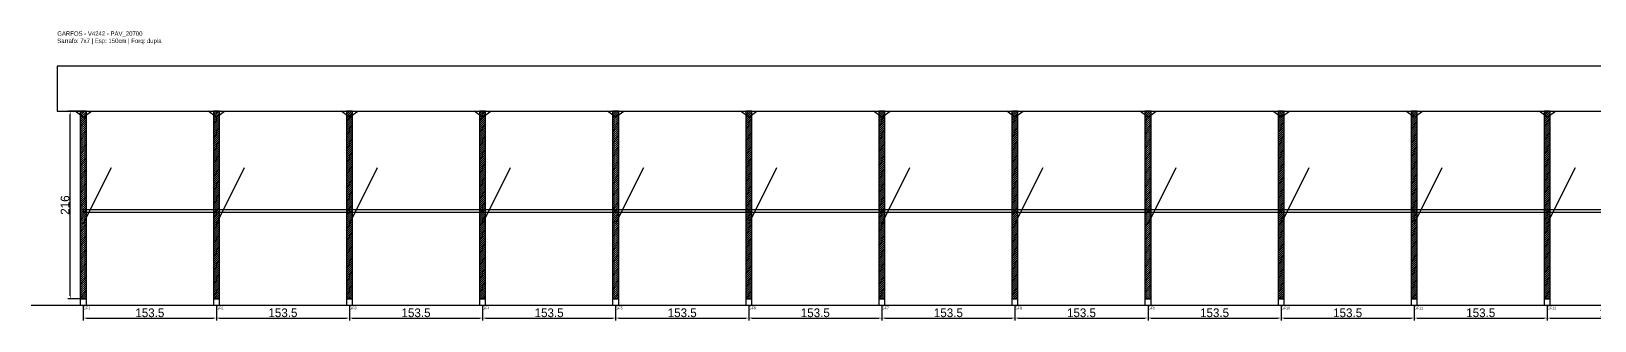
# Model space of a CAD drawing. Header units: metres. Extents: x -30 to 3620, y -25 to 308.
# Drawn here: x -30 to 1773, y -25 to 308 of the extents above; entities that cross this region are included whole.
import ezdxf

# ---------------------------------------------------------------- set-up
doc = ezdxf.new("R2010")
doc.units = ezdxf.units.M
for name, color, linetype in [('BARRA_ANCORAGEM', 1, 'Continuous'), ('COTA', 241, 'Continuous'), ('GARFOS OK', 3, 'Continuous'), ('NOME DA VIGA', 6, 'Continuous'), ('SARR_7x7', 40, 'Continuous'), ('TIRAS REESCORAMENTO', 252, 'Continuous'), ('VIGAS', 3, 'Continuous')]:
    doc.layers.add(name, color=color, linetype=linetype)
doc.dimstyles.new('EZ DXF', dxfattribs={"dimtxt": 10, "dimasz": 3.5, "dimexe": 3, "dimexo": 1.5, "dimgap": 1, "dimtad": 1, "dimdec": 1, "dimdsep": 46, "dimcen": 2.5, "dimazin": 3, "dimtfac": 1, "dimtmove": 0, "dimatfit": 3})

msp = doc.modelspace()

# ---------------------------------------------------------------- hatches: boundary and pattern name
at = {"layer": 'COTA'}
h = msp.add_hatch(dxfattribs=at)
h.set_pattern_fill('ANSI31', scale=0.5)
h.paths.add_polyline_path([(26.5, 0), (33.5, 0), (33.5, 216), (26.5, 216)])
h = msp.add_hatch(dxfattribs=at)
h.set_pattern_fill('ANSI31', scale=0.5)
h.paths.add_polyline_path([(179.98, 0), (186.98, 0), (186.98, 216), (179.98, 216)])
h = msp.add_hatch(dxfattribs=at)
h.set_pattern_fill('ANSI31', scale=0.5)
h.paths.add_polyline_path([(333.46, 0), (340.46, 0), (340.46, 216), (333.46, 216)])
h = msp.add_hatch(dxfattribs=at)
h.set_pattern_fill('ANSI31', scale=0.5)
h.paths.add_polyline_path([(486.93, 0), (493.93, 0), (493.93, 216), (486.93, 216)])
h = msp.add_hatch(dxfattribs=at)
h.set_pattern_fill('ANSI31', scale=0.5)
h.paths.add_polyline_path([(640.41, 0), (647.41, 0), (647.41, 216), (640.41, 216)])
h = msp.add_hatch(dxfattribs=at)
h.set_pattern_fill('ANSI31', scale=0.5)
h.paths.add_polyline_path([(793.89, 0), (800.89, 0), (800.89, 216), (793.89, 216)])
h = msp.add_hatch(dxfattribs=at)
h.set_pattern_fill('ANSI31', scale=0.5)
h.paths.add_polyline_path([(947.37, 0), (954.37, 0), (954.37, 216), (947.37, 216)])
h = msp.add_hatch(dxfattribs=at)
h.set_pattern_fill('ANSI31', scale=0.5)
h.paths.add_polyline_path([(1100.85, 0), (1107.85, 0), (1107.85, 216), (1100.85, 216)])
h = msp.add_hatch(dxfattribs=at)
h.set_pattern_fill('ANSI31', scale=0.5)
h.paths.add_polyline_path([(1254.33, 0), (1261.33, 0), (1261.33, 216), (1254.33, 216)])
h = msp.add_hatch(dxfattribs=at)
h.set_pattern_fill('ANSI31', scale=0.5)
h.paths.add_polyline_path([(1407.8, 0), (1414.8, 0), (1414.8, 216), (1407.8, 216)])
h = msp.add_hatch(dxfattribs=at)
h.set_pattern_fill('ANSI31', scale=0.5)
h.paths.add_polyline_path([(1561.28, 0), (1568.28, 0), (1568.28, 216), (1561.28, 216)])
h = msp.add_hatch(dxfattribs=at)
h.set_pattern_fill('ANSI31', scale=0.5)
h.paths.add_polyline_path([(1714.76, 0), (1721.76, 0), (1721.76, 216), (1714.76, 216)])

# ---------------------------------------------------------------- linework, layer by layer
at = {"layer": 'BARRA_ANCORAGEM'}
for p, q in [((30, 86.4), (62.4, 151.2)), ((183.48, 86.4), (215.88, 151.2)), ((336.96, 86.4), (369.36, 151.2)), ((490.43, 86.4), (522.83, 151.2)), ((643.91, 86.4), (676.31, 151.2)), ((797.39, 86.4), (829.79, 151.2)), ((950.87, 86.4), (983.27, 151.2)), ((1104.35, 86.4), (1136.75, 151.2)), ((1257.83, 86.4), (1290.23, 151.2)), ((1411.3, 86.4), (1443.7, 151.2)), ((1564.78, 86.4), (1597.18, 151.2)), ((1718.26, 86.4), (1750.66, 151.2))]:
    msp.add_line(p, q, dxfattribs=at)
at = {"layer": 'GARFOS OK'}
for p, q in [((30, 209), (20.5, 216)), ((20.5, 216), (39.5, 216)), ((30, 209), (39.5, 216)), ((183.48, 209), (173.98, 216)), ((173.98, 216), (192.98, 216)), ((183.48, 209), (192.98, 216)), ((336.96, 209), (327.46, 216)), ((327.46, 216), (346.46, 216)), ((336.96, 209), (346.46, 216)), ((490.43, 209), (480.93, 216)), ((480.93, 216), (499.93, 216)), ((490.43, 209), (499.93, 216)), ((643.91, 209), (634.41, 216)), ((634.41, 216), (653.41, 216)), ((643.91, 209), (653.41, 216)), ((797.39, 209), (787.89, 216)), ((787.89, 216), (806.89, 216)), ((797.39, 209), (806.89, 216)), ((950.87, 209), (941.37, 216)), ((941.37, 216), (960.37, 216)), ((950.87, 209), (960.37, 216)), ((1104.35, 209), (1094.85, 216)), ((1094.85, 216), (1113.85, 216)), ((1104.35, 209), (1113.85, 216)), ((1257.83, 209), (1248.33, 216)), ((1248.33, 216), (1267.33, 216)), ((1257.83, 209), (1267.33, 216)), ((1411.3, 209), (1401.8, 216)), ((1401.8, 216), (1420.8, 216)), ((1411.3, 209), (1420.8, 216)), ((1564.78, 209), (1555.28, 216)), ((1555.28, 216), (1574.28, 216)), ((1564.78, 209), (1574.28, 216)), ((1718.26, 209), (1708.76, 216)), ((1708.76, 216), (1727.76, 216)), ((1718.26, 209), (1727.76, 216))]:
    msp.add_line(p, q, dxfattribs=at)
at = {"layer": 'GARFOS OK', "linetype": 'CONTINUOUS'}
msp.add_line((-30, -7), (3620, -7), dxfattribs=at)
at = {"layer": 'GARFOS OK'}
for points in [[(26.5, 0), (33.5, 0), (33.5, 216), (26.5, 216), (26.5, 0)], [(179.98, 0), (186.98, 0), (186.98, 216), (179.98, 216), (179.98, 0)], [(333.46, 0), (340.46, 0), (340.46, 216), (333.46, 216), (333.46, 0)], [(486.93, 0), (493.93, 0), (493.93, 216), (486.93, 216), (486.93, 0)], [(640.41, 0), (647.41, 0), (647.41, 216), (640.41, 216), (640.41, 0)], [(793.89, 0), (800.89, 0), (800.89, 216), (793.89, 216), (793.89, 0)], [(947.37, 0), (954.37, 0), (954.37, 216), (947.37, 216), (947.37, 0)], [(1100.85, 0), (1107.85, 0), (1107.85, 216), (1100.85, 216), (1100.85, 0)], [(1254.33, 0), (1261.33, 0), (1261.33, 216), (1254.33, 216), (1254.33, 0)], [(1407.8, 0), (1414.8, 0), (1414.8, 216), (1407.8, 216), (1407.8, 0)], [(1561.28, 0), (1568.28, 0), (1568.28, 216), (1561.28, 216), (1561.28, 0)], [(1714.76, 0), (1721.76, 0), (1721.76, 216), (1714.76, 216), (1714.76, 0)]]:
    msp.add_lwpolyline(points, dxfattribs=at)
at = {"layer": 'SARR_7x7'}
for points in [[(26.5, -7), (33.5, -7), (33.5, 0), (26.5, 0), (26.5, -7)], [(179.98, -7), (186.98, -7), (186.98, 0), (179.98, 0), (179.98, -7)], [(333.46, -7), (340.46, -7), (340.46, 0), (333.46, 0), (333.46, -7)], [(486.93, -7), (493.93, -7), (493.93, 0), (486.93, 0), (486.93, -7)], [(640.41, -7), (647.41, -7), (647.41, 0), (640.41, 0), (640.41, -7)], [(793.89, -7), (800.89, -7), (800.89, 0), (793.89, 0), (793.89, -7)], [(947.37, -7), (954.37, -7), (954.37, 0), (947.37, 0), (947.37, -7)], [(1100.85, -7), (1107.85, -7), (1107.85, 0), (1100.85, 0), (1100.85, -7)], [(1254.33, -7), (1261.33, -7), (1261.33, 0), (1254.33, 0), (1254.33, -7)], [(1407.8, -7), (1414.8, -7), (1414.8, 0), (1407.8, 0), (1407.8, -7)], [(1561.28, -7), (1568.28, -7), (1568.28, 0), (1561.28, 0), (1561.28, -7)], [(1714.76, -7), (1721.76, -7), (1721.76, 0), (1714.76, 0), (1714.76, -7)]]:
    msp.add_lwpolyline(points, dxfattribs=at)
at = {"layer": 'TIRAS REESCORAMENTO'}
for points in [[(30, 100), (183.48, 100), (183.48, 102.5), (30, 102.5), (30, 100)], [(183.48, 100), (336.96, 100), (336.96, 102.5), (183.48, 102.5), (183.48, 100)], [(336.96, 100), (490.43, 100), (490.43, 102.5), (336.96, 102.5), (336.96, 100)], [(490.43, 100), (643.91, 100), (643.91, 102.5), (490.43, 102.5), (490.43, 100)], [(643.91, 100), (797.39, 100), (797.39, 102.5), (643.91, 102.5), (643.91, 100)], [(797.39, 100), (950.87, 100), (950.87, 102.5), (797.39, 102.5), (797.39, 100)], [(950.87, 100), (1104.35, 100), (1104.35, 102.5), (950.87, 102.5), (950.87, 100)], [(1104.35, 100), (1257.83, 100), (1257.83, 102.5), (1104.35, 102.5), (1104.35, 100)], [(1257.83, 100), (1411.3, 100), (1411.3, 102.5), (1257.83, 102.5), (1257.83, 100)], [(1411.3, 100), (1564.78, 100), (1564.78, 102.5), (1411.3, 102.5), (1411.3, 100)], [(1564.78, 100), (1718.26, 100), (1718.26, 102.5), (1564.78, 102.5), (1564.78, 100)], [(1718.26, 100), (1871.74, 100), (1871.74, 102.5), (1718.26, 102.5), (1718.26, 100)]]:
    msp.add_lwpolyline(points, dxfattribs=at)
at = {"layer": 'VIGAS'}
msp.add_lwpolyline([(0, 216), (3590, 216), (3590, 268), (0, 268), (0, 216)], dxfattribs=at)

# ---------------------------------------------------------------- texts
at = {"layer": 'NOME DA VIGA'}
for s, p in [('GF1', (30, -12)), ('GF2', (183.48, -12)), ('GF3', (336.96, -12)), ('GF4', (490.43, -12)), ('GF5', (643.91, -12)), ('GF6', (797.39, -12)), ('GF7', (950.87, -12)), ('GF8', (1104.35, -12)), ('GF9', (1257.83, -12)), ('GF10', (1411.3, -12)), ('GF11', (1564.78, -12)), ('GF12', (1718.26, -12))]:
    msp.add_text(s, height=3, dxfattribs=at).set_placement(p)
at = {"layer": 'NOME DA VIGA', "insert": (0, 293), "char_height": 5, "attachment_point": 7}
msp.add_mtext('GARFOS - V4242 - PAV_20700\\PSarrafo: 7x7 | Esp: 150cm | Forq: dupla', dxfattribs=at)

# ---------------------------------------------------------------- dimensions: what is measured, and where the dimension line sits
at = {"layer": 'COTA'}
msp.add_linear_dim(base=(15, 0), p1=(30, 0), p2=(30, 216), angle=90, dimstyle='EZ DXF', dxfattribs=at).render()
for base, p1, p2 in [((30, -22), (30, -7), (183.48, -7)), ((183.48, -22), (183.48, -7), (336.96, -7)), ((336.96, -22), (336.96, -7), (490.43, -7)), ((490.43, -22), (490.43, -7), (643.91, -7)), ((643.91, -22), (643.91, -7), (797.39, -7)), ((797.39, -22), (797.39, -7), (950.87, -7)), ((950.87, -22), (950.87, -7), (1104.35, -7)), ((1104.35, -22), (1104.35, -7), (1257.83, -7)), ((1257.83, -22), (1257.83, -7), (1411.3, -7)), ((1411.3, -22), (1411.3, -7), (1564.78, -7)), ((1564.78, -22), (1564.78, -7), (1718.26, -7)), ((1718.26, -22), (1718.26, -7), (1871.74, -7))]:
    msp.add_linear_dim(base=base, p1=p1, p2=p2, dimstyle='EZ DXF', dxfattribs=at).render()

doc.saveas('drawing.dxf')
